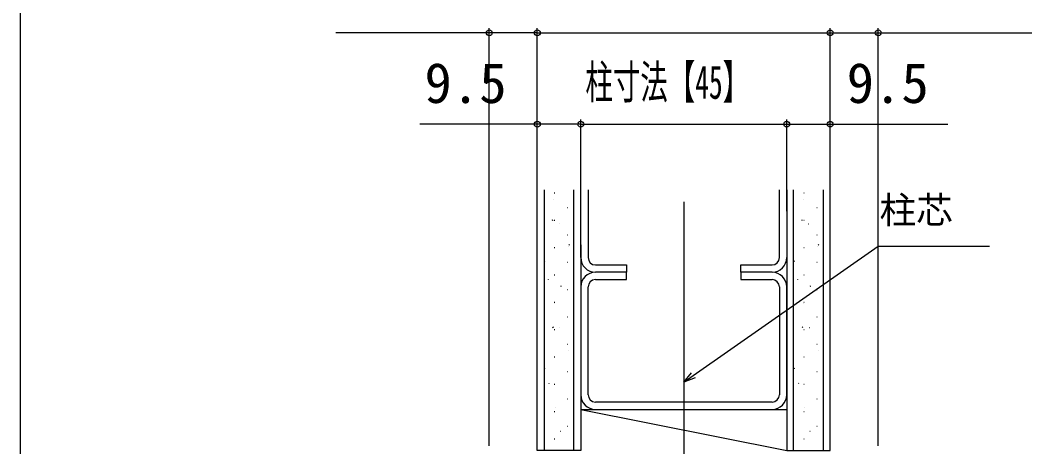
# Model space of a CAD drawing. Units: millimetres, scale not verified. Extents: x -525 to 525, y -783 to 779.
# Drawn here: x -524.9 to -303.9, y 507.4 to 600.7 of the extents above; entities that cross this region are included whole.
import ezdxf
from ezdxf.enums import TextEntityAlignment as Align

# ---------------------------------------------------------------- set-up
doc = ezdxf.new("R2010")
doc.units = ezdxf.units.MM
doc.header["$LTSCALE"] = 4
for name, color, linetype in [('0-5_YKK_12', 2, 'Continuous'), ('0-8_YKK_D', 6, 'Continuous'), ('0-9_YKK_ZWAK', 7, 'Continuous'), ('0-A_YSS_K', 3, 'Continuous')]:
    doc.layers.add(name, color=color, linetype=linetype)
doc.styles.add('ＭＳ ゴシック', font='')
doc.styles.get('ＭＳ ゴシック').set_extended_font_data('MS Gothic')

msp = doc.modelspace()

# ---------------------------------------------------------------- linework, layer by layer
at = {"layer": '0-5_YKK_12'}
msp.add_line((-379.9, 561.006), (-379.9, 337.102), dxfattribs=at)
at = {"layer": '0-8_YKK_D'}
for p, q in [((-422.4, 507.6), (-422.4, 598.975)), ((-411.9, 558.975), (-411.9, 598.975)), ((-411.9, 558.975), (-411.9, 598.975)), ((-411.9, 597.975), (-347.9, 597.975)), ((-347.9, 558.975), (-347.9, 598.975)), ((-347.9, 558.975), (-347.9, 598.975)), ((-337.4, 507.6), (-337.4, 598.975)), ((-411.9, 558.975), (-411.9, 578.975)), ((-402.4, 558.975), (-402.4, 578.975)), ((-402.4, 558.975), (-402.4, 578.975)), ((-402.4, 577.975), (-357.4, 577.975)), ((-357.4, 558.975), (-357.4, 578.975)), ((-357.4, 558.975), (-357.4, 578.975)), ((-347.9, 558.975), (-347.9, 578.975))]:
    msp.add_line(p, q, dxfattribs=at)
for points in [[(-411.9, 597.975), (-422.4, 597.975), (-455.95, 597.975)], [(-347.9, 597.975), (-337.4, 597.975), (-303.85, 597.975)], [(-402.4, 577.975), (-411.9, 577.975), (-437.609, 577.975)], [(-357.4, 577.975), (-347.9, 577.975), (-322.191, 577.975)], [(-379.9, 521.569), (-377.811, 523.031), (-337.443, 551.294), (-313.051, 551.294)], [(-377.419, 522.472), (-379.9, 521.569), (-378.203, 523.591)]]:
    msp.add_lwpolyline(points, dxfattribs=at)
for centre in [(-422.4, 597.975), (-411.9, 597.975), (-411.9, 597.975), (-347.9, 597.975), (-347.9, 597.975), (-337.4, 597.975), (-411.9, 577.975), (-402.4, 577.975), (-402.4, 577.975), (-357.4, 577.975), (-357.4, 577.975), (-347.9, 577.975)]:
    msp.add_circle(centre, 0.637, dxfattribs=at)
at = {"layer": '0-9_YKK_ZWAK'}
msp.add_line((-524.9, 746.6), (-524.9, -783.4), dxfattribs=at)
at = {"layer": '0-A_YSS_K'}
for p, q in [((-411.9, 506.6), (-411.9, 563.6)), ((-410.4, 563.6), (-410.4, 506.6)), ((-408.19, 562.99), (-408.09, 562.99)), ((-403.9, 506.6), (-403.9, 563.6)), ((-402.4, 548.8), (-402.4, 563.6)), ((-400.8, 563.6), (-400.8, 548.8)), ((-359, 548.8), (-359, 563.6)), ((-357.4, 563.6), (-357.4, 548.8)), ((-355.9, 506.6), (-355.9, 563.6)), ((-353.69, 562.99), (-353.59, 562.99)), ((-349.4, 563.6), (-349.4, 506.6)), ((-347.9, 506.6), (-347.9, 563.6)), ((-408.317, 561.417), (-408.299, 561.424)), ((-405.34, 559.76), (-405.24, 559.76)), ((-353.817, 561.417), (-353.799, 561.424)), ((-350.84, 559.76), (-350.74, 559.76)), ((-408.625, 556.984), (-408.458, 557.094)), ((-354.125, 556.984), (-353.958, 557.094)), ((-408.19, 557.01), (-408.09, 557.01)), ((-407.12, 556.159), (-407.101, 556.166)), ((-353.69, 557.01), (-353.59, 557.01)), ((-352.62, 556.159), (-352.601, 556.166)), ((-405.34, 553.78), (-405.24, 553.78)), ((-350.84, 553.78), (-350.74, 553.78)), ((-408.19, 551.03), (-408.09, 551.03)), ((-405.168, 551.169), (-405.149, 551.175)), ((-405.015, 551.538), (-404.848, 551.648)), ((-353.69, 551.03), (-353.59, 551.03)), ((-350.668, 551.169), (-350.649, 551.175)), ((-350.515, 551.538), (-350.348, 551.648)), ((-410.394, 547.978), (-410.227, 548.088)), ((-405.34, 547.8), (-405.24, 547.8)), ((-367.4, 547.2), (-360.6, 547.2)), ((-355.894, 547.978), (-355.727, 548.088)), ((-350.84, 547.8), (-350.74, 547.8)), ((-409.456, 543.968), (-409.437, 543.975)), ((-408.19, 545.05), (-408.09, 545.05)), ((-367.4, 544), (-360.6, 544)), ((-354.956, 543.968), (-354.937, 543.975)), ((-353.69, 545.05), (-353.59, 545.05)), ((-406.784, 542.531), (-406.617, 542.642)), ((-405.34, 541.82), (-405.24, 541.82)), ((-402.4, 542.4), (-402.4, 518.8)), ((-400.8, 518.8), (-400.8, 542.4)), ((-359, 542.4), (-359, 518.8)), ((-357.4, 518.8), (-357.4, 542.4)), ((-352.284, 542.531), (-352.117, 542.642)), ((-350.84, 541.82), (-350.74, 541.82)), ((-408.19, 539.07), (-408.09, 539.07)), ((-408.164, 538.744), (-408.145, 538.751)), ((-353.69, 539.07), (-353.59, 539.07)), ((-353.664, 538.744), (-353.645, 538.751)), ((-405.34, 535.84), (-405.24, 535.84)), ((-350.84, 535.84), (-350.74, 535.84)), ((-408.553, 533.525), (-408.386, 533.635)), ((-408.19, 533.09), (-408.09, 533.09)), ((-406.966, 533.486), (-406.947, 533.493)), ((-354.053, 533.525), (-353.886, 533.635)), ((-353.69, 533.09), (-353.59, 533.09)), ((-352.466, 533.486), (-352.447, 533.493)), ((-405.34, 529.86), (-405.24, 529.86)), ((-405.014, 528.495), (-404.996, 528.502)), ((-350.84, 529.86), (-350.74, 529.86)), ((-350.514, 528.495), (-350.496, 528.502)), ((-408.19, 527.11), (-408.09, 527.11)), ((-353.69, 527.11), (-353.59, 527.11)), ((-410.322, 524.518), (-410.155, 524.629)), ((-355.822, 524.518), (-355.655, 524.629)), ((-405.34, 523.88), (-405.24, 523.88)), ((-350.84, 523.88), (-350.74, 523.88)), ((-409.303, 521.295), (-409.284, 521.302)), ((-408.19, 521.13), (-408.09, 521.13)), ((-354.803, 521.295), (-354.784, 521.302)), ((-353.69, 521.13), (-353.59, 521.13)), ((-405.34, 517.9), (-405.24, 517.9)), ((-350.84, 517.9), (-350.74, 517.9)), ((-408.19, 515.15), (-408.09, 515.15)), ((-408.011, 516.07), (-407.992, 516.077)), ((-402.4, 515.6), (-357.4, 506.6)), ((-402.4, 515.6), (-357.4, 515.6)), ((-402.4, 515.6), (-402.4, 506.6)), ((-360.6, 517.2), (-399.2, 517.2)), ((-399.2, 515.6), (-360.6, 515.6)), ((-357.4, 515.6), (-357.4, 506.6)), ((-353.69, 515.15), (-353.59, 515.15)), ((-353.511, 516.07), (-353.492, 516.077)), ((-406.813, 510.813), (-406.794, 510.819)), ((-405.34, 511.92), (-405.24, 511.92)), ((-352.313, 510.813), (-352.294, 510.819)), ((-350.84, 511.92), (-350.74, 511.92)), ((-408.19, 509.17), (-408.09, 509.17)), ((-353.69, 509.17), (-353.59, 509.17))]:
    msp.add_line(p, q, dxfattribs=at)
for points in [[(-402.4, 551.6), (-402.4, 506.6), (-411.9, 506.6)], [(-357.4, 551.6), (-357.4, 506.6), (-347.9, 506.6)], [(-399.2, 547.2), (-392.4, 547.2), (-392.4, 545.6), (-399.2, 545.6)], [(-360.6, 545.6), (-367.4, 545.6), (-367.4, 547.2)], [(-399.2, 544), (-392.4, 544), (-392.4, 545.6), (-399.2, 545.6)], [(-360.6, 545.6), (-367.4, 545.6), (-367.4, 544)]]:
    msp.add_lwpolyline(points, dxfattribs=at)
for centre, radius, start, end in [((-399.2, 548.8), 3.2, 180, 270), ((-399.2, 548.8), 1.6, 180, 270), ((-360.6, 548.8), 1.6, 270, 0), ((-360.6, 548.8), 3.2, 270, 360), ((-399.2, 542.4), 3.2, 90, 180), ((-399.2, 542.4), 1.6, 90, 180), ((-360.6, 542.4), 3.2, 0, 90), ((-360.6, 542.4), 1.6, 0, 90), ((-399.2, 518.8), 3.2, 180, 270), ((-399.2, 518.8), 1.6, 180, 270), ((-360.6, 518.8), 1.6, 270, 0), ((-360.6, 518.8), 3.2, 270, 360)]:
    msp.add_arc(centre, radius, start, end, dxfattribs=at)

# ---------------------------------------------------------------- texts
at = {"layer": '0-8_YKK_D', "style": 'ＭＳ ゴシック'}
for s, height, p in [('9.5', 8.798, (-436.564, 579.975)), ('9.5', 8.798, (-344.305, 579.975)), ('柱芯', 5.865, (-337.114, 554.502))]:
    msp.add_text(s, height=height, dxfattribs=at).set_placement(p, align=Align.BOTTOM_LEFT)
at = {"layer": '0-8_YKK_D', "style": 'ＭＳ ゴシック', "width": 0.6}
msp.add_text('柱寸法【45】', height=7.331, dxfattribs=at).set_placement((-401.394, 581.339), align=Align.BOTTOM_LEFT)

doc.saveas('drawing.dxf')
